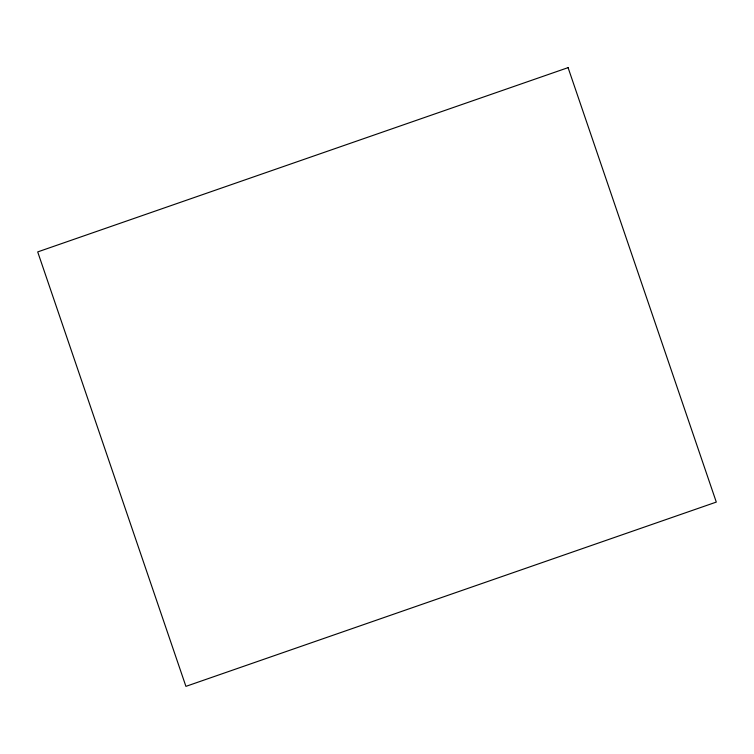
<?xml version="1.0" encoding="UTF-8"?>
<svg xmlns="http://www.w3.org/2000/svg" width="754" height="754" viewBox="0 0 754 754"><rect width="100%" height="100%" fill="white"/><g stroke="black" fill="none" stroke-linecap="round" stroke-linejoin="round"><path stroke-width="1.13" d="M568.082 67.634L37.7 251.911L185.918 686.366L716.3 502.089L568.082 67.634"/></g></svg>
